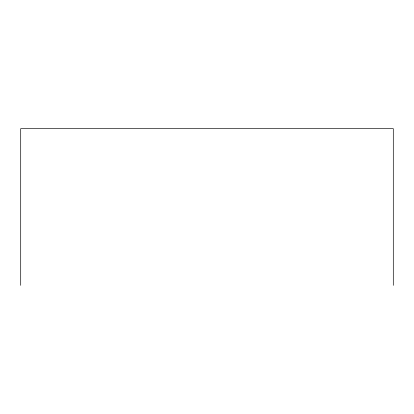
<?xml version="1.0" encoding="UTF-8"?>
<svg xmlns="http://www.w3.org/2000/svg" width="414" height="414" viewBox="0 0 414 414"><rect width="100%" height="100%" fill="white"/><g stroke="black" fill="none" stroke-linecap="round" stroke-linejoin="round"><path stroke-width="0.62" d="M393.3 285.349L393.3 128.65L20.7 128.65L20.7 285.349"/></g></svg>
